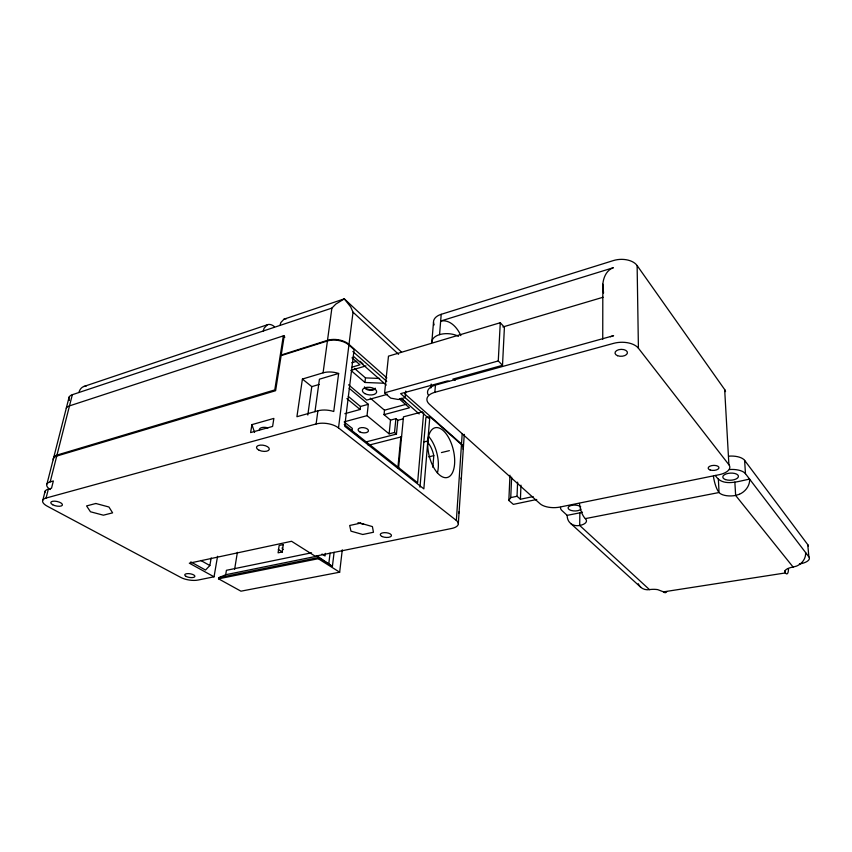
<?xml version="1.0" encoding="UTF-8"?>
<svg xmlns="http://www.w3.org/2000/svg" width="852" height="852" viewBox="0 0 852 852"><rect width="100%" height="100%" fill="white"/><g stroke="black" fill="none" stroke-linecap="round" stroke-linejoin="round"><path stroke-width="1.28" d="M602.737 339.266L602.833 284.185C603.408 277.443 606.539 270.127 613.344 267.709L440.665 321.044C450.037 319.159 457.513 327.86 460.836 335.635M582.427 512.137A11.864 5.293 1 0 1 579.85 512.84L579.701 525.471L649.49 589.627A10.671 4.047 0.1 0 1 657.712 589.637L663.495 591.863A12.663 4.303 79.5 0 0 666.797 591.629M533.139 496.567L520.423 499.251L520.966 485.161M520.423 499.251L517.036 496.269L517.611 482.136M536.749 499.485L513.362 504.373L508.846 500.465L509.965 475.224M508.846 500.465L510.742 497.6L511.637 477.099M455.287 380.184L452.913 379.108L502.51 365.316L504.416 327.243L500.273 322.727L388.48 356.157L384.614 392.836L390.727 398.129L398.278 399.503L405.115 397.618L405.744 391.089M502.51 365.316L498.271 360.939L500.273 322.727M458.333 523.607L463.35 448.003A13.43 6.603 4.1 0 0 461.464 444.595L429.845 416.617L425.904 417.661L419.993 487.206M463.392 447.428L464.255 434.371M217.569 556.271L214.044 576.804L189.325 563.183L291.565 541.286L315.219 556.218L451.635 528.474A13.909 6.028 4.2 0 0 456.363 520.476L461.464 444.595M462.966 449.11A13.43 6.603 4.1 0 0 461.507 444.009L462.199 433.689M432.859 467.354L433.796 455.639A18.02 8.967 76.4 0 0 427.076 441.719M429.845 416.617L423.849 488.878L344.709 426.266L354.112 349.608L348.915 345.017A15.379 8.52 8.3 0 0 327.413 340.97L281.128 355.635L275.611 390.706L56.743 456.065A14.005 5.836 12.7 0 0 53.25 459.75M434.19 324.889A16.273 9.542 4.4 0 1 441.219 314.313L613.323 260.584A17.913 11.097 -3 0 1 637.126 265.568L724.669 389.566L728.907 464.745A16.22 7.53 -2.8 0 1 719.024 474.734L559.711 507.089A14.729 6.656 1.5 0 1 540.083 503.766L429.472 404.317A16.902 8.903 4.4 0 1 434.85 392.303L435.436 385.104L613.589 335.688A18.584 10.49 -1.9 0 0 610.394 336.796M439.557 334.634L441.219 314.313M430.846 388.011L431.176 384.071M423.636 412.773L417.608 482.711L344.219 424.434M433.498 322.397L431.783 342.557A16.433 9.383 4.4 0 1 440.878 334.282A16.433 9.383 4.4 0 1 458.536 336.327M397.841 468.206L400.834 436.969M398.598 467.886L403.475 416.841L422.485 411.793M365.646 442.007L396.446 434.073L397.799 420.292L395.892 418.683L390.525 420.111L384.028 414.647L384.497 410.195L370.269 398.161M396.446 434.073L394.529 432.475L395.892 418.683M394.529 432.475L389.13 433.87L390.525 420.111M389.13 433.87L367.02 415.659L368.309 404.306L349.118 388.235M344.858 413.689L360.119 409.482L360.46 406.479L348.298 396.393M383.017 383.198L364.933 382.473L365.465 377.894L354.432 368.352M334.101 552.277L332.408 566.378L317.402 556.1L225.684 574.738L218.74 577.709L218.549 578.827L240.956 591.182L339.66 572.203L342.28 549.806M352.046 430.984L352.355 428.439L344.176 421.932M328.84 563.332L330.086 553.097M456.363 520.476L338.521 427.917L348.915 345.017M386.829 377.883L349 344.378L353.037 312.194L350.736 307.018L344.304 298.86L284.067 319.138L280.84 322.535L280.031 325.411M325.368 553.363L325.038 555.973L322.024 554.045M338.638 373.464L333.75 411.495A15.89 7.966 7.8 0 0 317.902 410.813L296.922 416.713L302.407 379.055L323.078 372.835A15.613 8.275 8 0 1 338.638 373.464L319.436 379.183L314.963 411.718M339.66 572.203L318.265 558.71L317.402 556.1M214.044 576.804L198.037 580.052A12.354 4.505 8.9 0 1 180.869 577.475L47.329 506.237A14.282 5.527 12.1 0 1 46.083 498.047L316.113 423.976L317.902 410.813M323.078 372.835L327.413 340.97M66.286 408.204A13.685 6.188 13.6 0 1 69.481 405.882L284.291 335.56L281.235 355.007L327.498 340.331L331.886 308.104L335.784 304.121L344.304 298.86L401.505 352.078M307.796 415.02L311.789 386.627L302.407 379.055M234.63 569.242L237.388 552.309M251.936 424.626L250.616 432.582L272.608 426.437L273.865 418.407L251.936 424.626L254.578 432.454M225.684 574.738L226.419 570.308L311.544 552.799M190.805 561.905L205.524 570.052L209.858 565.536L211.179 557.922M46.083 498.047L48.351 489.123L51.525 488.228L53.356 480.965L50.193 481.87A14.175 5.644 12.3 0 0 49.001 488.665L50.3 489.517M50.193 481.87L56.743 456.065M53.506 458.77A14.005 5.847 12.7 0 1 56.988 455.085L72.324 394.71L331.886 308.104M42.845 500.092L45.113 491.189M46.956 483.957L53.516 458.238M53.772 457.268L69.129 397.064M263.279 331.002L264.12 328.148L267.39 324.75A14.484 8.328 70.6 0 1 274.365 326.614L274.429 326.689M343.867 299.457L344.304 298.86M78.927 392.516A13.291 9.479 67.1 0 1 83.741 386.52L267.39 324.75M739.44 494.267L735.638 495.438A13.121 5.857 -2.8 0 1 719.045 492.52L585.335 518.623A11.928 5.208 1.1 0 1 579.701 525.471A14.047 11.364 -45.6 0 1 567.176 515.353M351.748 362.771L356.754 361.259M56.988 455.085L274.781 389.918L283.322 335.88L284.866 337.168M351.972 367.169L359.959 364.784L351.982 357.819M350.854 370.375L365.913 365.902M502.882 326.966L603.088 297.242M311.789 386.627L319.159 384.444M384.614 392.836L498.271 360.939M387.5 394.274L366.711 400.089L348.564 384.816M360.46 406.479L368.309 404.306M663.495 591.863L785.32 572.949A11.683 4.462 -2.8 0 1 793.106 567.059L796.567 566.101A13.77 12.098 -26.1 0 0 805.598 552.554L745.468 473.701L744.616 460.357A15.56 7.242 -3.2 0 0 728.694 456.161M434.85 392.303L613.61 343.356A18.648 10.416 -1.8 0 1 638.414 348.223L728.907 464.745M384.497 410.195L406.042 404.338M344.964 421.644L367.02 415.659M384.028 414.647L409.429 407.799L399.407 399.034M397.799 420.292L402.868 418.95M368.277 445.298L401.558 436.788M423.838 441.954L427.821 440.953M441.432 452.572L449.377 450.644M428.673 456.885L433.796 455.639M510.742 497.6L517.036 496.269M218.74 577.709L318.414 557.538L332.408 566.378M218.549 578.827L318.265 558.71M579.85 512.84L567.176 515.353L561.99 510.604A14.228 6.347 1 0 1 560.552 507.366M715.35 475.405C722.507 487.706 739.142 480.847 749.632 479.154A15.389 12.844 -32.2 0 1 739.44 494.267M83.741 386.52L86.19 386.073M365.465 377.894L379.641 378.458M357.989 522.713L363.868 524.395M200.806 560.478L209.858 565.536M278.316 549.455L282.491 552.021M355.199 433.679L360.162 437.63M346.902 398.598L360.119 409.482M351.865 371.238L364.933 382.473M360.013 361.259L362.995 363.879M353.335 356.232L386.244 385.093M401.207 398.214L419.163 413.944M352.856 351.503L386.744 381.366M428.599 418.268L400.61 393.645L447.46 380.929A11.193 6.017 4.4 0 1 449.313 381.377M404.753 393.752L461.507 444.009M570.733 523.511L641.055 587.529M353.037 312.194L398.576 354.304M793.106 567.059L735.638 495.438L734.861 482.083M805.598 552.554L808.857 556.835A13.941 5.442 -3 0 1 799.378 563.992M744.616 460.357L807.771 544.662A13.866 5.527 -3.2 0 1 808.314 546.068M603.546 293.035L602.833 284.185M807.771 544.662L808.857 556.835M785.129 570.51L785.32 572.949L786.332 573.822A13.366 3.323 78.8 0 0 788.494 568.689M718.374 479.143L719.045 492.52L717.661 490.422A15.123 4.324 77.9 0 1 713.433 476.311M637.126 265.568L638.414 348.223M724.669 389.566A15.666 8.115 -3.9 0 1 725.521 391.611M428.258 394.987A16.838 8.967 4.4 0 1 435.436 385.104M729.44 469.537A15.655 7.135 -3 0 1 745.468 473.701M649.49 589.627A12.631 10.916 -44 0 1 638.265 583.716M585.335 518.634A14.218 5.517 78.2 0 1 579.456 503.489M580.989 509.102A6.646 2.961 1 0 1 570.978 510.412A6.646 2.961 1 0 1 570.414 505.715A6.646 2.961 1 0 1 580.723 506.833M69.449 400.44A13.611 6.262 13.8 0 1 72.324 394.71M327.498 340.331A15.368 8.531 8.3 0 1 349 344.378M284.067 319.138A14.622 8.211 70.8 0 1 286.229 318.829M405.477 401.718A15.666 8.275 5.3 0 1 401.558 398.566M375.434 388.352A5.602 2.971 6.8 0 1 369.672 390.301A5.602 2.971 6.8 0 1 364.39 387.117M375.061 388.299A5.602 2.971 6.8 0 1 369.757 389.545A5.602 2.971 6.8 0 1 364.784 387.159M316.113 423.976A15.996 7.86 7.7 0 1 338.521 427.917M459.122 511.669A13.834 6.124 4.2 0 1 458.706 513.234M44.868 492.637A14.218 5.591 12.2 0 1 48.351 489.123M428.513 436.309A25.411 12.642 76.4 0 1 437.385 472.977M461.411 477.173A13.611 6.39 4.1 0 1 460.996 478.813M259.445 430.292A6.422 3.099 9.3 0 1 261.681 427.629A6.422 3.099 9.3 0 1 267.986 427.906M283.247 549.551A5.069 2.023 7.4 0 1 282.502 547.463M283.279 544.577L282.214 551.968L278.093 552.831L279.158 545.461L283.279 544.577M95.829 503.489L86.574 505.928L90.461 511.775L103.39 515.194L112.602 512.851L108.939 507.004L95.829 503.489M360.449 523.16L349.682 525.482L350.949 531.147L362.771 534.492L373.453 532.255L372.409 526.589L360.449 523.16M617.53 355.699A6.22 3.472 -1.8 0 0 627.402 353.079A6.22 3.472 -1.8 0 0 618.744 349.693A6.22 3.472 -1.8 0 0 617.53 355.699M710.078 469.963A5.41 2.513 -2.8 0 0 718.886 468.153A5.41 2.513 -2.8 0 0 711.75 465.607A5.41 2.513 -2.8 0 0 710.078 469.963M725.478 479.57A7.828 3.568 -3 0 0 738.29 477.035A7.828 3.568 -3 0 0 728.087 473.392A7.828 3.568 -3 0 0 725.478 479.57M359.917 431.932A5.229 2.599 6.7 0 0 368.394 431.144A5.229 2.599 6.7 0 0 361.514 427.619A5.229 2.599 6.7 0 0 359.917 431.932M364.869 393.613A7.189 3.791 6.8 0 0 376.552 392.421A7.189 3.791 6.8 0 0 367.137 387.319A7.189 3.791 6.8 0 0 364.869 393.613M427.779 441.613A25.624 12.429 76.4 0 0 446.65 477.631A25.624 12.429 76.4 0 0 449.164 438.599A25.624 12.429 76.4 0 0 427.779 441.613M52.707 504.757A5.953 2.3 12.1 0 0 62.324 505.247A5.953 2.3 12.1 0 0 54.816 501.168A5.953 2.3 12.1 0 0 52.707 504.757M186.066 576.389A5.144 1.874 8.9 0 0 194.682 576.847A5.144 1.874 8.9 0 0 188.739 573.62A5.144 1.874 8.9 0 0 186.066 576.389M259.146 450.261A6.475 3.035 9.1 0 0 269.285 449.345A6.475 3.035 9.1 0 0 260.275 445.117A6.475 3.035 9.1 0 0 259.146 450.261M382.175 536.547A5.623 2.364 5.5 0 0 391.366 535.951A5.623 2.364 5.5 0 0 384.06 532.66A5.623 2.364 5.5 0 0 382.175 536.547"/></g></svg>
